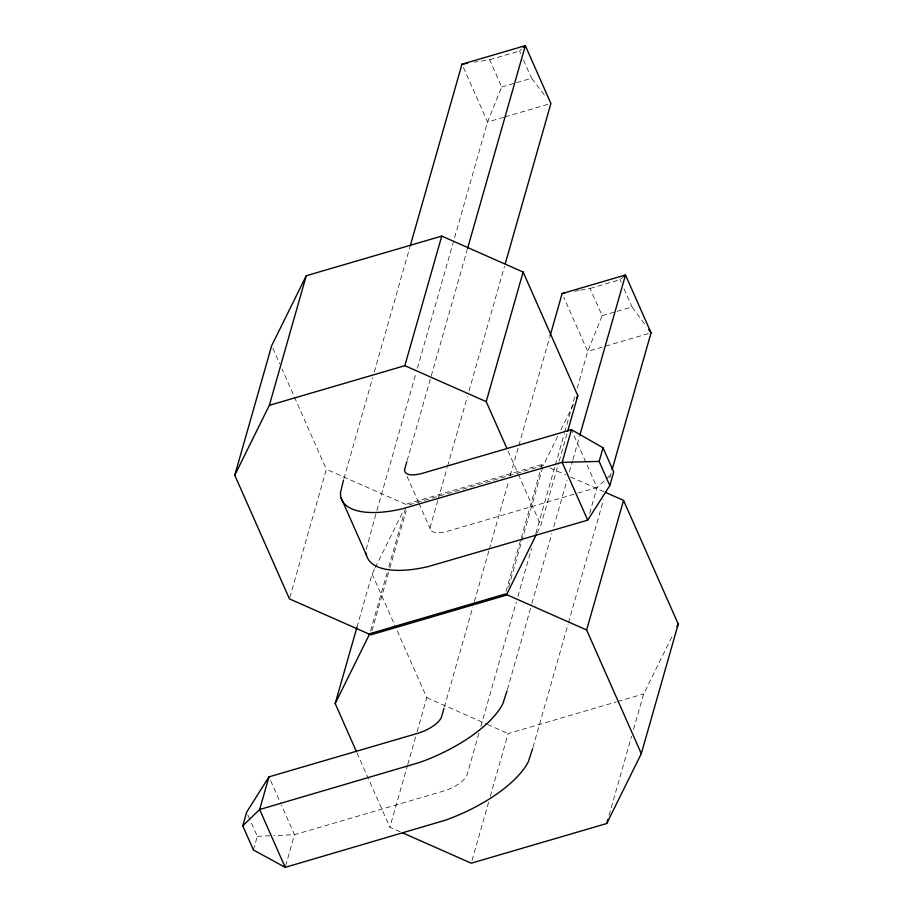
<?xml version="1.0" encoding="UTF-8"?>
<svg xmlns="http://www.w3.org/2000/svg" width="913" height="913" viewBox="0 0 913 913"><rect width="100%" height="100%" fill="white"/><g stroke="black" fill="none" stroke-linecap="round" stroke-linejoin="round"><path stroke-width="0.68" stroke-dasharray="4.57 3.42" d="M366.204 549.421L376.487 511.908M289.832 597.524L326.363 469.293L282.049 369.057M343.904 478.697L372.744 377.468M374.296 371.99L409.766 247.503M253.437 849.98L257.318 836.342L250.573 821.095M376.875 510.538L415.849 373.737M417.401 368.259L487.542 122.022L501.682 87.02L489.63 59.744L474.418 62.187M285.598 865.992L294.511 834.699L281.444 805.14M356.96 627.174L372.116 573.969L374.627 568.89M407.175 460.449L467.228 249.626M370.552 630.951L387.26 572.291M388.812 566.836L405.92 506.818M371.979 630.746L389.463 569.358M389.851 568L406.182 510.698M437.818 500.484L430.4 526.493A22.528 8.982 -23.9 0 0 448.066 531.104L576.525 493.511M438.206 499.114L447.176 467.627M447.564 466.258L467.456 396.436M469.008 390.969L504.501 266.391M400.202 831.8L389.874 827.235L407.358 765.847M407.746 764.478L416.682 733.105M417.07 731.747L426.782 697.635L396.288 628.646M444.369 706.97L472.843 607.031M474.395 601.553L488.832 550.904M489.22 549.535L508.712 481.083M510.276 475.605L518.47 446.856M518.858 445.487L549.66 337.342M506.042 591.293L520.809 539.457M521.197 538.099L542.185 464.432L544.764 465.573M508.644 587.002L542.836 466.954M478.903 733.31L467.205 774.384A22.528 8.982 -23.9 0 1 443.478 791.103L294.511 834.699L273.843 835.612M480.854 726.463L516.347 601.884M517.899 596.406L531.549 548.496M535.84 533.443L554.944 466.36M555.344 464.991L564.314 433.504M564.702 432.134L575.224 395.169M577.176 388.322L587.71 351.368L602.169 315.704L590.106 288.44L580.326 290.22M537.118 532.93L540.884 525.306L558.767 462.549M559.155 461.191L566.927 433.903M507.423 689.498L531.583 604.691M531.971 603.322L551.84 533.546M553.792 526.71L567.041 480.192M569.381 471.987L572.497 461.042M572.885 459.673L579.515 436.425M472.021 860.457L488.729 801.797M490.281 796.341L508.153 733.584L616.275 701.949M589.661 513.357L597.022 487.508L605.365 479.724M532.987 747.325L568.057 624.207M568.445 622.837L603.516 499.719M609.758 477.83L611.699 470.994M609.062 815.343L631.602 736.22M633.542 729.407L643.654 693.937L673.201 634.215M375.254 567.612L403.546 510.435M557.683 436.368L543.224 465.596L407.734 505.243L326.363 469.293M560.833 430.012L574.037 403.329M606.403 478.743L610.58 474.851M489.63 59.744L519.508 51.002L521.449 49.211M590.106 288.44L619.995 279.686L622.746 277.347M501.682 87.02L515.263 83.037M516.621 82.649L531.571 78.267L545.86 96.904M503.725 117.286L487.542 122.022L463.119 66.763M505.072 116.887L549.558 103.877M602.169 315.704L615.75 311.732M617.108 311.333L632.047 306.962L646.107 326.078M648.367 333.61L587.71 351.368L563.846 297.387M406.696 504.079L542.185 464.432M577.895 493.111L597.022 487.508L572.029 430.97M617.645 701.549L643.654 693.937M574.722 291.236L578.922 290.471M257.318 836.342L272.473 835.669M549.934 467.855L565.432 474.703M570.602 476.985L604.178 491.822M426.782 697.635L486.195 723.883M487.496 724.454L508.153 733.584M519.508 51.002L520.661 53.593M523.526 60.087L531.571 78.267M619.995 279.686L621.137 282.288M624.013 288.782L632.047 306.962M508.085 451.102L517.865 473.231M518.447 474.532L540.884 525.306M407.027 476.358L418.394 502.059M418.964 503.348L430.32 529.049M272.839 348.23L279.743 363.853M372.116 573.969L395.706 627.345M357.063 753.031L389.874 827.235M270.647 780.729L280.873 803.851M247.765 814.738L250.014 819.828"/><path stroke-width="1.37" d="M536.49 534.196L506.304 595.185L370.815 634.843L289.444 598.894L234.767 475.216L271.686 345.628L306.266 275.737L441.755 236.09L523.126 272.04L577.803 395.706L567.703 431.176M234.767 475.216L269.346 405.338L306.266 275.737M532.599 748.694L528.365 761.67A91.62 36.543 -23.9 0 1 445.247 820.239L285.21 867.35L253.437 849.98L242.755 825.831L246.636 812.193L268.947 776.872L417.903 733.276A22.528 8.982 -23.9 0 0 441.641 716.545L443.98 708.34M343.516 480.067L340.458 492.7A91.62 36.543 -23.9 0 0 402.291 508.849L562.157 462.332L599.145 461.419L609.816 485.568L587.721 520.159L427.855 566.676A91.62 36.543 -23.9 0 1 366.113 553.061M410.154 246.133L461.978 64.195L525.34 45.65L550.904 103.477L505.277 263.652M268.947 776.872L259.646 809.523L242.755 825.831M269.346 405.338L404.847 365.679L441.755 236.09M356.492 751.73L335.197 703.558L356.96 627.174M406.787 461.818L404.836 468.666A22.528 8.982 -23.9 0 0 422.491 473.276L571.458 429.681L603.025 447.781L613.707 471.93L609.816 485.568M467.627 248.256L525.34 45.65L523.389 47.43M506.932 448.5L486.218 401.629L523.126 272.04M550.048 335.973L562.146 293.541L625.496 274.996L651.06 332.823L612.098 469.624M571.458 429.681L562.157 462.332L587.721 520.159M507.035 690.867L502.801 703.843A91.62 36.543 -23.9 0 1 419.683 762.412L259.646 809.523L285.21 867.35M579.903 435.056L625.496 274.996L623.659 276.559M599.145 461.419L603.025 447.781M402.781 832.941L471.245 863.184L606.734 823.526L641.314 753.647L586.637 629.981L623.556 500.381L605.467 492.392M606.734 823.526L607.898 819.44M641.314 753.647L678.233 624.058L623.556 500.381M335.197 703.558L369.776 633.679L505.266 594.021L586.637 629.981M576.548 398.251L577.803 395.706M676.978 626.592L678.233 624.058M562.146 293.541L564.942 293.027M461.978 64.195L467.513 63.305M404.847 365.679L486.218 401.629M648.584 329.445L651.06 332.823M341.017 497.642L366.581 555.469"/></g></svg>
